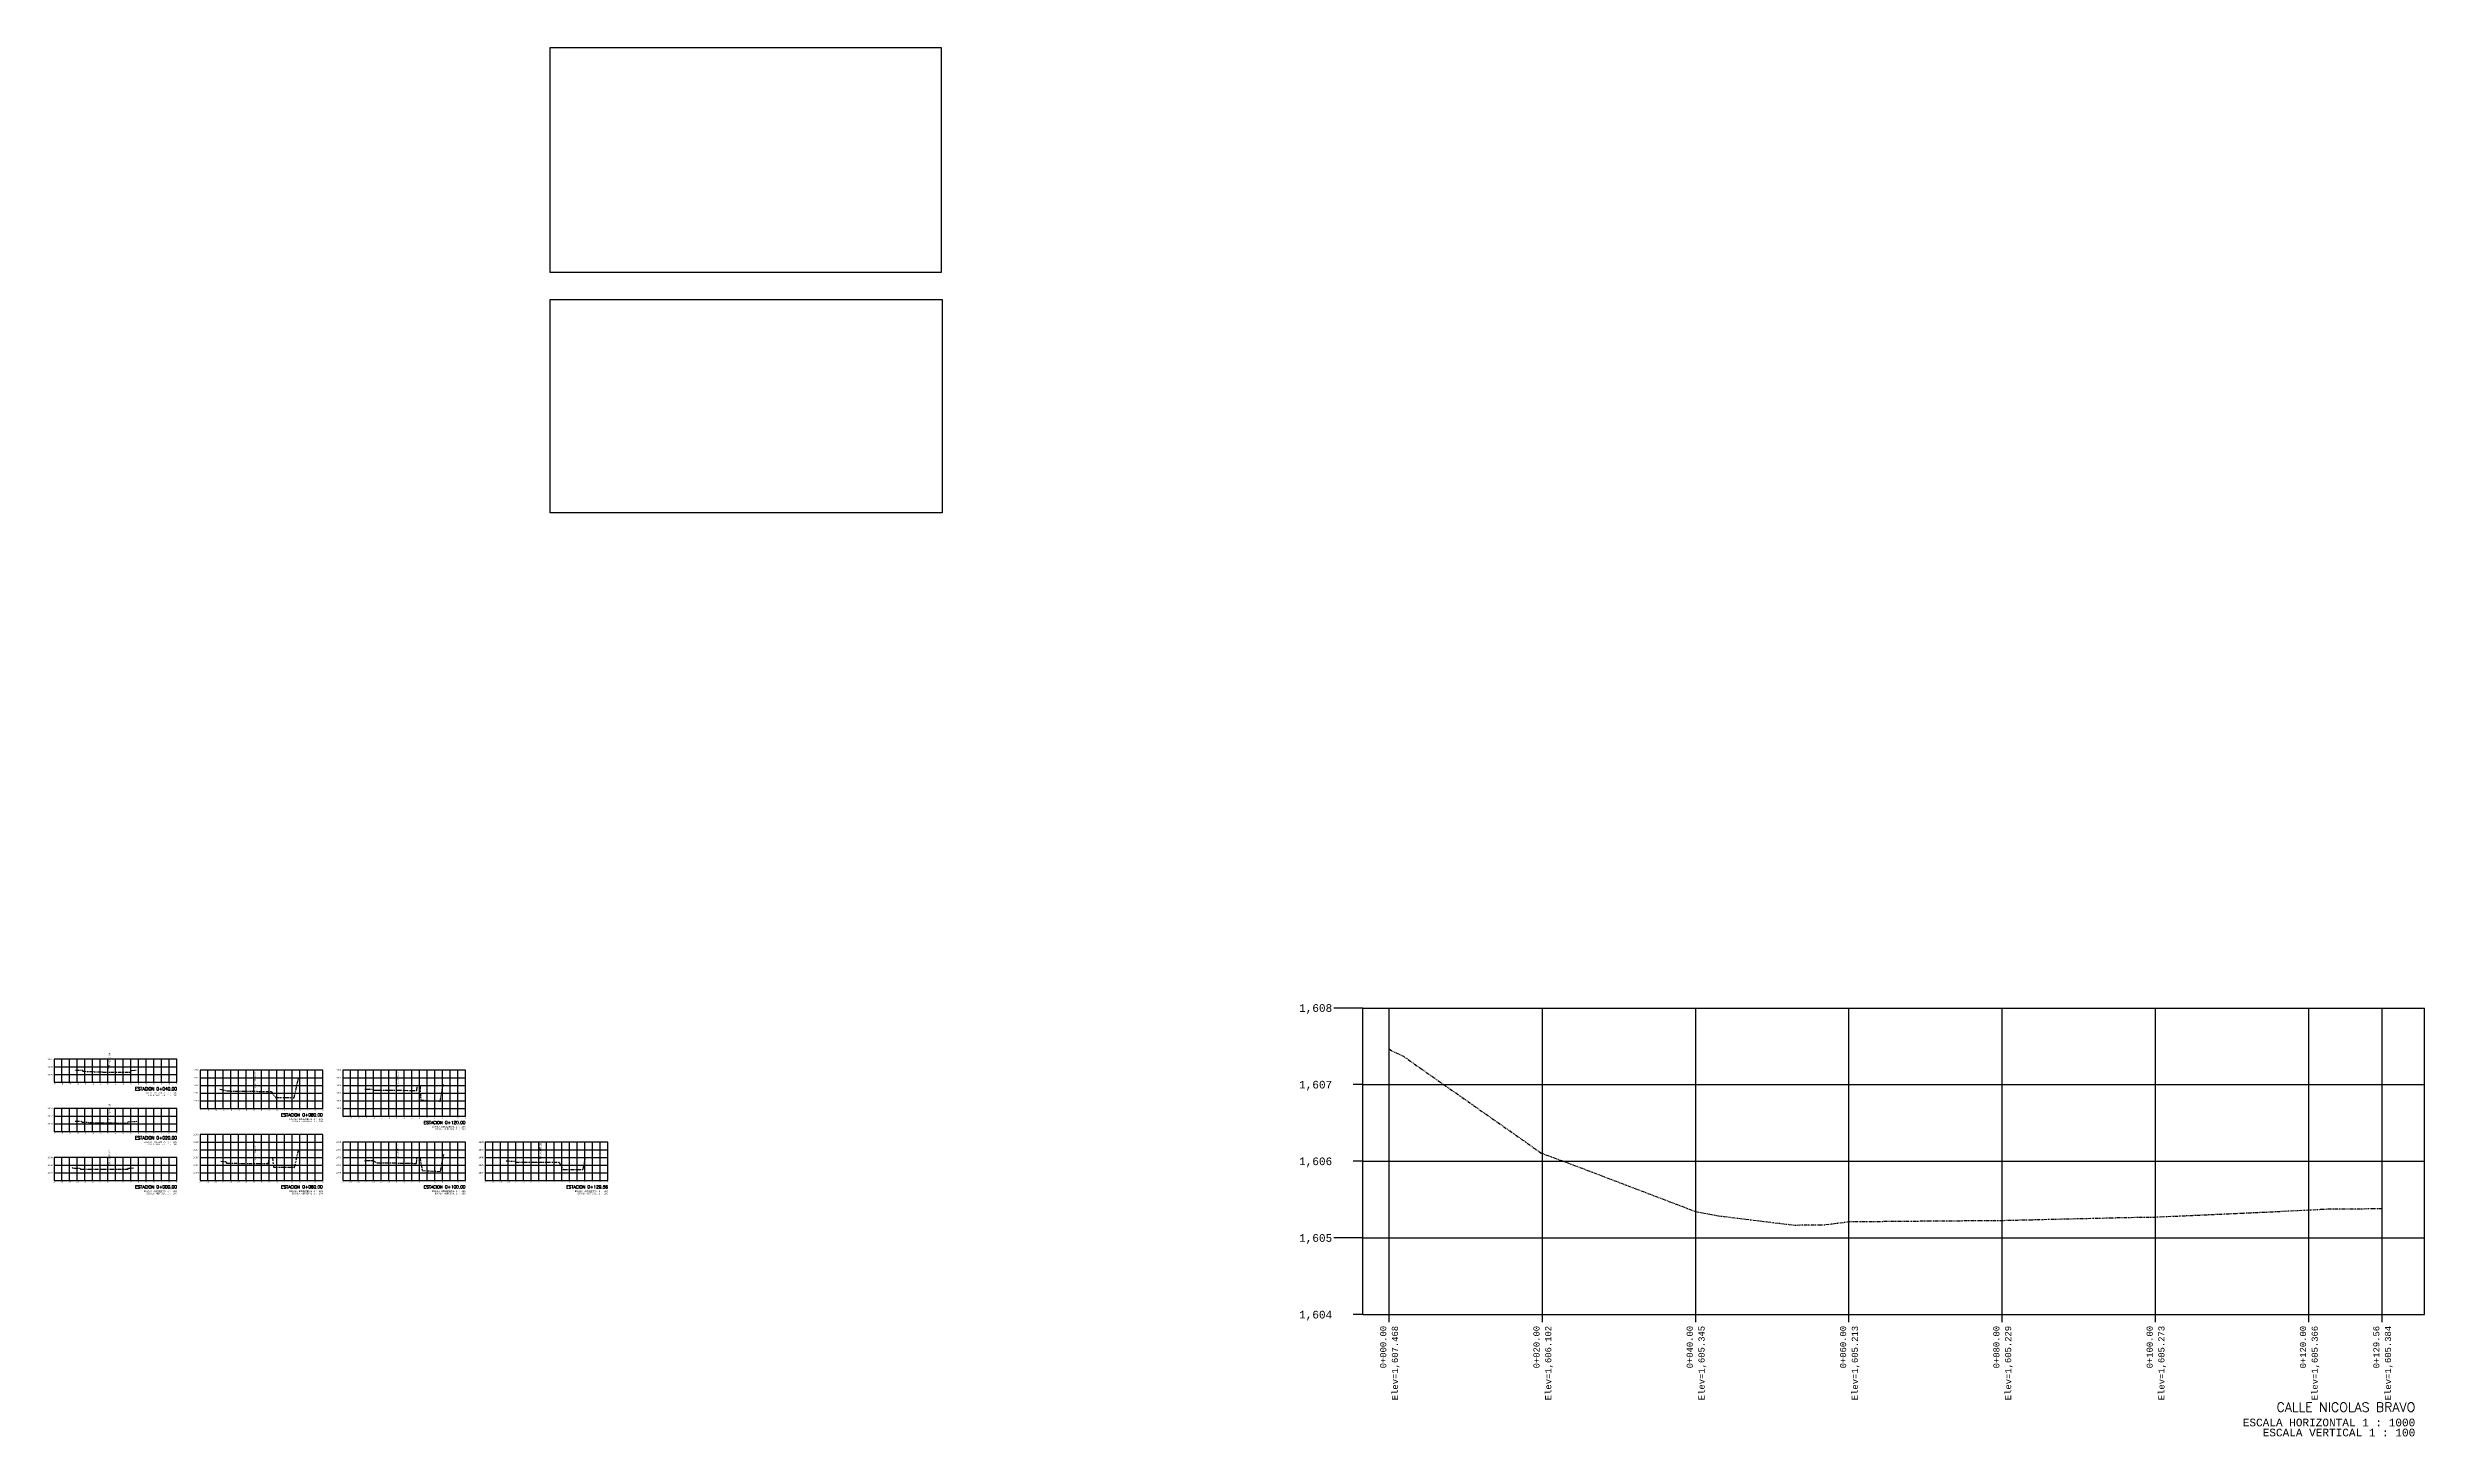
# Model space of a CAD drawing. Extents: x 661203 to 661848, y 2264651 to 2264858.
# Drawn here: x 661537.8 to 661847.9, y 2264676.8 to 2264858 of the extents above; entities that cross this region are included whole.
import ezdxf
from ezdxf.enums import TextEntityAlignment as Align

# ---------------------------------------------------------------- set-up
doc = ezdxf.new("R2010")
doc.units = 0
doc.linetypes.add('CENTRO1', pattern=[0.44, 0.2, -0.08, 0.08, -0.08])
doc.linetypes.add('SECCION1', pattern=[0.895, 0.45, -0.095, 0.08, -0.095, 0.08, -0.095])
for name, color, linetype in [('CVL_LIN_CL', 6, 'CENTRO1'), ('CVL_PERF', 2, 'SECCION1'), ('CVL_PERF_CUAD', 1, 'Continuous'), ('CVL_PERF_RET', 8, 'Continuous'), ('CVL_PERF_TX', 2, 'Continuous'), ('CVL_RET', 8, 'Continuous'), ('CVL_SECT', 2, 'SECCION1'), ('CVL_SECT_CUAD', 1, 'Continuous'), ('CVL_TX_SECT', 2, 'Continuous'), ('IMAGEN', 7, 'Continuous')]:
    doc.layers.add(name, color=color, linetype=linetype)
doc.styles.add('HUECA1', font='hueca1.shx')
doc.styles.add('MONOTXT4', font='monotxt4.shx')
picture_1 = doc.add_image_def('image1.jpg', size_in_pixel=(1304, 822))
picture_2 = doc.add_image_def('image2.jpg', size_in_pixel=(1680, 914))

msp = doc.modelspace()

# ---------------------------------------------------------------- linework, layer by layer
at = {"layer": 'CVL_LIN_CL', "color": 6, "linetype": 'CENTRO1'}
for p, q in [((661545.64, 2264725.05), (661545.64, 2264725.05)), ((661564.67, 2264721.65), (661564.67, 2264723.65)), ((661583.28, 2264720.65), (661583.28, 2264723.65)), ((661545.64, 2264718.65), (661545.64, 2264718.65)), ((661564.67, 2264712.25), (661564.67, 2264715.25)), ((661545.64, 2264712.25), (661545.64, 2264712.25)), ((661583.28, 2264712.25), (661583.28, 2264714.25)), ((661601.88, 2264712.25), (661601.88, 2264714.25))]:
    msp.add_line(p, q, dxfattribs=at)
at = {"layer": 'CVL_PERF', "color": 3, "linetype": 'SECCION1', "flags": 128}
msp.add_lwpolyline([(661712.79, 2264727.42), (661713.18, 2264727.16), (661714.66, 2264726.44), (661727.94, 2264717.13), (661732.65, 2264713.81), (661737.37, 2264712.06), (661752.75, 2264706.2), (661755.77, 2264705.63), (661762.93, 2264704.75), (661765.58, 2264704.43), (661769.52, 2264704.45), (661772.75, 2264704.87), (661784.7, 2264704.98), (661792.64, 2264705.03), (661808.91, 2264705.42), (661808.91, 2264705.42), (661812.71, 2264705.47), (661812.71, 2264705.47), (661827.81, 2264706.15), (661835.25, 2264706.53), (661842.35, 2264706.58)], dxfattribs=at)
at = {"layer": 'CVL_PERF_CUAD', "color": 7, "linetype": 'Continuous'}
for p, q in [((661709.35, 2264732.74), (661705.6, 2264732.74)), ((661709.35, 2264702.74), (661705.6, 2264702.74))]:
    msp.add_line(p, q, dxfattribs=at)
at = {"layer": 'CVL_PERF_CUAD', "color": 1, "linetype": 'Continuous'}
for p, q in [((661709.35, 2264692.74), (661709.35, 2264732.74)), ((661709.35, 2264732.74), (661847.87, 2264732.74)), ((661847.87, 2264692.74), (661847.87, 2264732.74)), ((661709.35, 2264692.74), (661847.87, 2264692.74))]:
    msp.add_line(p, q, dxfattribs=at)
at = {"layer": 'CVL_PERF_CUAD', "color": 8, "linetype": 'Continuous'}
for p, q in [((661709.35, 2264722.74), (661708.1, 2264722.74)), ((661709.35, 2264712.74), (661708.1, 2264712.74)), ((661709.35, 2264692.74), (661708.1, 2264692.74))]:
    msp.add_line(p, q, dxfattribs=at)
at = {"layer": 'CVL_PERF_RET', "color": 8, "linetype": 'Continuous'}
for p, q in [((661712.79, 2264692.74), (661712.79, 2264732.74)), ((661732.79, 2264692.74), (661732.79, 2264732.74)), ((661752.79, 2264692.74), (661752.79, 2264732.74)), ((661772.79, 2264692.74), (661772.79, 2264732.74)), ((661792.79, 2264692.74), (661792.79, 2264732.74)), ((661812.79, 2264692.74), (661812.79, 2264732.74)), ((661832.79, 2264692.74), (661832.79, 2264732.74)), ((661842.35, 2264692.74), (661842.35, 2264732.74)), ((661709.35, 2264722.74), (661847.87, 2264722.74)), ((661709.35, 2264712.74), (661847.87, 2264712.74)), ((661709.35, 2264702.74), (661847.87, 2264702.74)), ((661712.79, 2264691.74), (661712.79, 2264692.74)), ((661732.79, 2264691.74), (661732.79, 2264692.74)), ((661752.79, 2264691.74), (661752.79, 2264692.74)), ((661772.79, 2264691.74), (661772.79, 2264692.74)), ((661792.79, 2264691.74), (661792.79, 2264692.74)), ((661812.79, 2264691.74), (661812.79, 2264692.74)), ((661832.79, 2264691.74), (661832.79, 2264692.74)), ((661842.35, 2264691.74), (661842.35, 2264692.74))]:
    msp.add_line(p, q, dxfattribs=at)
at = {"layer": 'CVL_RET', "color": 8, "linetype": 'Continuous'}
for p, q in [((661538.64, 2264725.05), (661554.64, 2264725.05)), ((661538.64, 2264724.05), (661554.64, 2264724.05)), ((661539.64, 2264723.05), (661539.64, 2264726.05)), ((661540.64, 2264723.05), (661540.64, 2264726.05)), ((661541.64, 2264723.05), (661541.64, 2264726.05)), ((661542.64, 2264723.05), (661542.64, 2264726.05)), ((661543.64, 2264723.05), (661543.64, 2264726.05)), ((661544.64, 2264723.05), (661544.64, 2264726.05)), ((661545.64, 2264723.05), (661545.64, 2264726.05)), ((661546.64, 2264723.05), (661546.64, 2264726.05)), ((661547.64, 2264723.05), (661547.64, 2264726.05)), ((661548.64, 2264723.05), (661548.64, 2264726.05)), ((661549.64, 2264723.05), (661549.64, 2264726.05)), ((661550.64, 2264723.05), (661550.64, 2264726.05)), ((661551.64, 2264723.05), (661551.64, 2264726.05)), ((661552.64, 2264723.05), (661552.64, 2264726.05)), ((661553.64, 2264723.05), (661553.64, 2264726.05)), ((661558.67, 2264719.65), (661558.67, 2264724.65)), ((661559.67, 2264719.65), (661559.67, 2264724.65)), ((661560.67, 2264719.65), (661560.67, 2264724.65)), ((661561.67, 2264719.65), (661561.67, 2264724.65)), ((661562.67, 2264719.65), (661562.67, 2264724.65)), ((661563.67, 2264719.65), (661563.67, 2264724.65)), ((661564.67, 2264719.65), (661564.67, 2264724.65)), ((661565.67, 2264719.65), (661565.67, 2264724.65)), ((661566.67, 2264719.65), (661566.67, 2264724.65)), ((661567.67, 2264719.65), (661567.67, 2264724.65)), ((661568.67, 2264719.65), (661568.67, 2264724.65)), ((661569.67, 2264719.65), (661569.67, 2264724.65)), ((661570.67, 2264719.65), (661570.67, 2264724.65)), ((661571.67, 2264719.65), (661571.67, 2264724.65)), ((661572.67, 2264719.65), (661572.67, 2264724.65)), ((661577.28, 2264718.65), (661577.28, 2264724.65)), ((661578.28, 2264718.65), (661578.28, 2264724.65)), ((661579.28, 2264718.65), (661579.28, 2264724.65)), ((661580.28, 2264718.65), (661580.28, 2264724.65)), ((661581.28, 2264718.65), (661581.28, 2264724.65)), ((661582.28, 2264718.65), (661582.28, 2264724.65)), ((661583.28, 2264718.65), (661583.28, 2264724.65)), ((661584.28, 2264718.65), (661584.28, 2264724.65)), ((661585.28, 2264718.65), (661585.28, 2264724.65)), ((661586.28, 2264718.65), (661586.28, 2264724.65)), ((661587.28, 2264718.65), (661587.28, 2264724.65)), ((661588.28, 2264718.65), (661588.28, 2264724.65)), ((661589.28, 2264718.65), (661589.28, 2264724.65)), ((661590.28, 2264718.65), (661590.28, 2264724.65)), ((661591.28, 2264718.65), (661591.28, 2264724.65)), ((661557.67, 2264723.65), (661573.67, 2264723.65)), ((661557.67, 2264722.65), (661573.67, 2264722.65)), ((661557.67, 2264721.65), (661573.67, 2264721.65)), ((661576.28, 2264723.65), (661592.28, 2264723.65)), ((661576.28, 2264722.65), (661592.28, 2264722.65)), ((661576.28, 2264721.65), (661592.28, 2264721.65)), ((661538.64, 2264718.65), (661554.64, 2264718.65)), ((661539.64, 2264716.65), (661539.64, 2264719.65)), ((661540.64, 2264716.65), (661540.64, 2264719.65)), ((661541.64, 2264716.65), (661541.64, 2264719.65)), ((661542.64, 2264716.65), (661542.64, 2264719.65)), ((661543.64, 2264716.65), (661543.64, 2264719.65)), ((661544.64, 2264716.65), (661544.64, 2264719.65)), ((661545.64, 2264716.65), (661545.64, 2264719.65)), ((661546.64, 2264716.65), (661546.64, 2264719.65)), ((661547.64, 2264716.65), (661547.64, 2264719.65)), ((661548.64, 2264716.65), (661548.64, 2264719.65)), ((661549.64, 2264716.65), (661549.64, 2264719.65)), ((661550.64, 2264716.65), (661550.64, 2264719.65)), ((661551.64, 2264716.65), (661551.64, 2264719.65)), ((661552.64, 2264716.65), (661552.64, 2264719.65)), ((661553.64, 2264716.65), (661553.64, 2264719.65)), ((661557.67, 2264720.65), (661573.67, 2264720.65)), ((661576.28, 2264720.65), (661592.28, 2264720.65)), ((661576.28, 2264719.65), (661592.28, 2264719.65)), ((661538.64, 2264717.65), (661554.64, 2264717.65)), ((661557.67, 2264715.25), (661573.67, 2264715.25)), ((661558.67, 2264710.25), (661558.67, 2264716.25)), ((661559.67, 2264710.25), (661559.67, 2264716.25)), ((661560.67, 2264710.25), (661560.67, 2264716.25)), ((661561.67, 2264710.25), (661561.67, 2264716.25)), ((661562.67, 2264710.25), (661562.67, 2264716.25)), ((661563.67, 2264710.25), (661563.67, 2264716.25)), ((661564.67, 2264710.25), (661564.67, 2264716.25)), ((661565.67, 2264710.25), (661565.67, 2264716.25)), ((661566.67, 2264710.25), (661566.67, 2264716.25)), ((661567.67, 2264710.25), (661567.67, 2264716.25)), ((661568.67, 2264710.25), (661568.67, 2264716.25)), ((661569.67, 2264710.25), (661569.67, 2264716.25)), ((661570.67, 2264710.25), (661570.67, 2264716.25)), ((661571.67, 2264710.25), (661571.67, 2264716.25)), ((661572.67, 2264710.25), (661572.67, 2264716.25)), ((661577.28, 2264710.25), (661577.28, 2264715.25)), ((661578.28, 2264710.25), (661578.28, 2264715.25)), ((661579.28, 2264710.25), (661579.28, 2264715.25)), ((661580.28, 2264710.25), (661580.28, 2264715.25)), ((661581.28, 2264710.25), (661581.28, 2264715.25)), ((661582.28, 2264710.25), (661582.28, 2264715.25)), ((661583.28, 2264710.25), (661583.28, 2264715.25)), ((661584.28, 2264710.25), (661584.28, 2264715.25)), ((661585.28, 2264710.25), (661585.28, 2264715.25)), ((661586.28, 2264710.25), (661586.28, 2264715.25)), ((661587.28, 2264710.25), (661587.28, 2264715.25)), ((661588.28, 2264710.25), (661588.28, 2264715.25)), ((661589.28, 2264710.25), (661589.28, 2264715.25)), ((661590.28, 2264710.25), (661590.28, 2264715.25)), ((661591.28, 2264710.25), (661591.28, 2264715.25)), ((661595.88, 2264710.25), (661595.88, 2264715.25)), ((661596.88, 2264710.25), (661596.88, 2264715.25)), ((661597.88, 2264710.25), (661597.88, 2264715.25)), ((661598.88, 2264710.25), (661598.88, 2264715.25)), ((661599.88, 2264710.25), (661599.88, 2264715.25)), ((661600.88, 2264710.25), (661600.88, 2264715.25)), ((661601.88, 2264710.25), (661601.88, 2264715.25)), ((661602.88, 2264710.25), (661602.88, 2264715.25)), ((661603.88, 2264710.25), (661603.88, 2264715.25)), ((661604.88, 2264710.25), (661604.88, 2264715.25)), ((661605.88, 2264710.25), (661605.88, 2264715.25)), ((661606.88, 2264710.25), (661606.88, 2264715.25)), ((661607.88, 2264710.25), (661607.88, 2264715.25)), ((661608.88, 2264710.25), (661608.88, 2264715.25)), ((661609.88, 2264710.25), (661609.88, 2264715.25)), ((661538.64, 2264712.25), (661554.64, 2264712.25)), ((661539.64, 2264710.25), (661539.64, 2264713.25)), ((661540.64, 2264710.25), (661540.64, 2264713.25)), ((661541.64, 2264710.25), (661541.64, 2264713.25)), ((661542.64, 2264710.25), (661542.64, 2264713.25)), ((661543.64, 2264710.25), (661543.64, 2264713.25)), ((661544.64, 2264710.25), (661544.64, 2264713.25)), ((661545.64, 2264710.25), (661545.64, 2264713.25)), ((661546.64, 2264710.25), (661546.64, 2264713.25)), ((661547.64, 2264710.25), (661547.64, 2264713.25)), ((661548.64, 2264710.25), (661548.64, 2264713.25)), ((661549.64, 2264710.25), (661549.64, 2264713.25)), ((661550.64, 2264710.25), (661550.64, 2264713.25)), ((661551.64, 2264710.25), (661551.64, 2264713.25)), ((661552.64, 2264710.25), (661552.64, 2264713.25)), ((661553.64, 2264710.25), (661553.64, 2264713.25)), ((661557.67, 2264714.25), (661573.67, 2264714.25)), ((661557.67, 2264713.25), (661573.67, 2264713.25)), ((661557.67, 2264712.25), (661573.67, 2264712.25)), ((661576.28, 2264714.25), (661592.28, 2264714.25)), ((661576.28, 2264713.25), (661592.28, 2264713.25)), ((661576.28, 2264712.25), (661592.28, 2264712.25)), ((661594.88, 2264714.25), (661610.88, 2264714.25)), ((661594.88, 2264713.25), (661610.88, 2264713.25)), ((661594.88, 2264712.25), (661610.88, 2264712.25)), ((661538.64, 2264711.25), (661554.64, 2264711.25)), ((661557.67, 2264711.25), (661573.67, 2264711.25)), ((661576.28, 2264711.25), (661592.28, 2264711.25)), ((661594.88, 2264711.25), (661610.88, 2264711.25))]:
    msp.add_line(p, q, dxfattribs=at)
at = {"layer": 'CVL_SECT', "color": 3, "linetype": 'SECCION1'}
for points in [[(661541.43, 2264724.65), (661542.29, 2264724.65), (661542.37, 2264724.49), (661542.37, 2264724.49), (661544.99, 2264724.39), (661545.02, 2264724.39), (661548.59, 2264724.39), (661548.67, 2264724.58), (661548.68, 2264724.6), (661548.69, 2264724.6), (661549.3, 2264724.63), (661549.32, 2264724.62)], [(661560.24, 2264722.17), (661561.21, 2264721.92), (661561.22, 2264721.92), (661561.22, 2264721.92), (661563.42, 2264721.89), (661566.93, 2264721.85), (661567.52, 2264721.08), (661567.54, 2264721.07), (661567.54, 2264721.07), (661567.54, 2264721.08), (661568.84, 2264721.05), (661569.93, 2264721.04), (661570.5, 2264723.55), (661570.5, 2264723.56)], [(661579.18, 2264722.17), (661579.39, 2264722.16), (661580.2, 2264722.13), (661580.3, 2264722.02), (661580.3, 2264722.02), (661580.3, 2264722.02), (661580.79, 2264722.02), (661582.41, 2264722.03), (661582.42, 2264722.03), (661582.44, 2264722.03), (661582.44, 2264722.03), (661582.44, 2264722.03), (661582.44, 2264722.03), (661582.44, 2264722.02), (661585.93, 2264721.99), (661586.02, 2264722.64), (661586.36, 2264722.64), (661586.45, 2264720.74), (661586.47, 2264720.74), (661588.98, 2264720.57), (661589.38, 2264722.77), (661589.38, 2264722.81)], [(661541.39, 2264717.98), (661541.39, 2264717.98), (661542.16, 2264717.97), (661542.16, 2264717.97), (661542.27, 2264717.86), (661544.73, 2264717.75), (661544.74, 2264717.75), (661544.76, 2264717.75), (661548.24, 2264717.73), (661548.28, 2264717.89), (661548.29, 2264717.9), (661548.29, 2264717.9), (661549.42, 2264717.96)], [(661540.98, 2264711.92), (661541.04, 2264711.88), (661541.27, 2264711.86), (661542, 2264711.85), (661542.08, 2264711.72), (661544.66, 2264711.71), (661545, 2264711.71), (661548.23, 2264711.73), (661548.31, 2264711.83), (661548.33, 2264711.84), (661548.61, 2264711.85), (661548.96, 2264711.88)], [(661560.37, 2264712.74), (661560.91, 2264712.72), (661561, 2264712.71), (661561.01, 2264712.71), (661561.1, 2264712.52), (661563.07, 2264712.47), (661565.28, 2264712.46), (661566.53, 2264712.44), (661566.57, 2264712.58), (661566.76, 2264713.24), (661567.11, 2264713.24), (661567.25, 2264711.96), (661569.92, 2264711.96), (661569.94, 2264711.94), (661569.98, 2264711.94), (661569.99, 2264711.99), (661570.53, 2264714.26)], [(661579.1, 2264712.82), (661579.44, 2264712.83), (661579.99, 2264712.83), (661580.2, 2264712.86), (661580.77, 2264712.56), (661580.77, 2264712.56), (661580.77, 2264712.56), (661582.74, 2264712.53), (661584.57, 2264712.5), (661585.84, 2264712.47), (661585.88, 2264712.49), (661585.96, 2264713.22), (661585.97, 2264713.22), (661586.35, 2264713.22), (661586.64, 2264711.54), (661589.02, 2264711.43), (661589.43, 2264713.55), (661589.45, 2264713.6), (661589.45, 2264713.61), (661589.45, 2264713.61)], [(661597.6, 2264712.81), (661597.72, 2264712.8), (661598.73, 2264712.75), (661598.74, 2264712.75), (661598.9, 2264712.65), (661601.22, 2264712.63), (661601.23, 2264712.63), (661601.23, 2264712.63), (661601.88, 2264712.63), (661604.49, 2264712.63), (661604.5, 2264712.6), (661605.05, 2264711.66), (661607.66, 2264711.69)], [(661607.66, 2264711.69), (661607.66, 2264711.69), (661607.96, 2264713.27)]]:
    msp.add_lwpolyline(points, dxfattribs=at)
at = {"layer": 'CVL_SECT_CUAD', "color": 8, "linetype": 'Continuous'}
for p, q in [((661554.64, 2264726.05), (661538.64, 2264726.05)), ((661538.64, 2264726.05), (661538.64, 2264723.05)), ((661554.64, 2264723.05), (661554.64, 2264726.05)), ((661573.67, 2264724.65), (661557.67, 2264724.65)), ((661557.67, 2264724.65), (661557.67, 2264719.65)), ((661573.67, 2264719.65), (661573.67, 2264724.65)), ((661592.28, 2264724.65), (661576.28, 2264724.65)), ((661576.28, 2264724.65), (661576.28, 2264718.65)), ((661592.28, 2264718.65), (661592.28, 2264724.65)), ((661538.64, 2264723.05), (661554.64, 2264723.05)), ((661554.64, 2264719.65), (661538.64, 2264719.65)), ((661538.64, 2264719.65), (661538.64, 2264716.65)), ((661554.64, 2264716.65), (661554.64, 2264719.65)), ((661557.67, 2264719.65), (661573.67, 2264719.65)), ((661576.28, 2264718.65), (661592.28, 2264718.65)), ((661538.64, 2264716.65), (661554.64, 2264716.65)), ((661573.67, 2264716.25), (661557.67, 2264716.25)), ((661557.67, 2264716.25), (661557.67, 2264710.25)), ((661573.67, 2264710.25), (661573.67, 2264716.25)), ((661592.28, 2264715.25), (661576.28, 2264715.25)), ((661576.28, 2264715.25), (661576.28, 2264710.25)), ((661592.28, 2264710.25), (661592.28, 2264715.25)), ((661610.88, 2264715.25), (661594.88, 2264715.25)), ((661594.88, 2264715.25), (661594.88, 2264710.25)), ((661610.88, 2264710.25), (661610.88, 2264715.25)), ((661554.64, 2264713.25), (661538.64, 2264713.25)), ((661538.64, 2264713.25), (661538.64, 2264710.25)), ((661554.64, 2264710.25), (661554.64, 2264713.25)), ((661538.64, 2264710.25), (661554.64, 2264710.25)), ((661557.67, 2264710.25), (661573.67, 2264710.25)), ((661576.28, 2264710.25), (661592.28, 2264710.25)), ((661594.88, 2264710.25), (661610.88, 2264710.25))]:
    msp.add_line(p, q, dxfattribs=at)

# ---------------------------------------------------------------- texts
at = {"layer": 'CVL_PERF_TX', "color": 7, "style": 'MONOTXT4'}
for s, p in [('1,608', (661705.37, 2264732.74)), ('1,607', (661705.37, 2264722.74)), ('1,606', (661705.37, 2264712.74)), ('1,605', (661705.37, 2264702.74)), ('1,604', (661705.37, 2264692.74))]:
    msp.add_text(s, height=1, dxfattribs=at).set_placement(p, align=Align.MIDDLE_RIGHT)
for s, p in [('0+000.00', (661712.02, 2264691.27)), ('Elev=1,607.468', (661713.55, 2264691.27)), ('0+020.00', (661732.02, 2264691.27)), ('Elev=1,606.102', (661733.55, 2264691.27)), ('0+040.00', (661752.02, 2264691.27)), ('Elev=1,605.345', (661753.55, 2264691.27)), ('0+060.00', (661772.02, 2264691.27)), ('Elev=1,605.213', (661773.55, 2264691.27)), ('0+080.00', (661792.02, 2264691.27)), ('Elev=1,605.229', (661793.55, 2264691.27)), ('0+100.00', (661812.02, 2264691.27)), ('Elev=1,605.273', (661813.55, 2264691.27)), ('0+120.00', (661832.02, 2264691.27)), ('Elev=1,605.366', (661833.55, 2264691.27)), ('0+129.56', (661841.59, 2264691.27)), ('Elev=1,605.384', (661843.11, 2264691.27))]:
    msp.add_text(s, height=0.8, rotation=90, dxfattribs=at).set_placement(p, align=Align.MIDDLE_RIGHT)
at = {"layer": 'CVL_PERF_TX', "color": 7}
for s, height, style, p in [('CALLE NICOLAS BRAVO', 1.2, 'HUECA1', (661846.67, 2264681.27)), ('ESCALA HORIZONTAL 1 : 1000', 1, 'MONOTXT4', (661846.67, 2264679.17)), ('ESCALA VERTICAL 1 : 100', 1, 'MONOTXT4', (661846.67, 2264677.86))]:
    msp.add_text(s, height=height, dxfattribs=dict(at, style=style)).set_placement(p, align=Align.TOP_RIGHT)
at = {"layer": 'CVL_TX_SECT', "color": 7}
for s, height, style, p in [('1607', 0.2, 'MONOTXT4', (661538.44, 2264726.05)), ('1606', 0.2, 'MONOTXT4', (661538.44, 2264725.05)), ('1605', 0.2, 'MONOTXT4', (661538.44, 2264724.05)), ('1608', 0.2, 'MONOTXT4', (661557.47, 2264724.65)), ('1608', 0.2, 'MONOTXT4', (661576.08, 2264724.65)), ('ESTACION 0+040.00', 0.4, 'HUECA1', (661554.64, 2264722.2)), ('ESCALA HORIZONTAL 1 : 100', 0.2, 'MONOTXT4', (661554.64, 2264721.65)), ('ESCALA VERTICAL 1 : 100', 0.2, 'MONOTXT4', (661554.64, 2264721.35)), ('1607', 0.2, 'MONOTXT4', (661557.47, 2264723.65)), ('1606', 0.2, 'MONOTXT4', (661557.47, 2264722.65)), ('1605', 0.2, 'MONOTXT4', (661557.47, 2264721.65)), ('1607', 0.2, 'MONOTXT4', (661576.08, 2264723.65)), ('1606', 0.2, 'MONOTXT4', (661576.08, 2264722.65)), ('1605', 0.2, 'MONOTXT4', (661576.08, 2264721.65)), ('1608', 0.2, 'MONOTXT4', (661538.44, 2264719.65)), ('1607', 0.2, 'MONOTXT4', (661538.44, 2264718.65)), ('1604', 0.2, 'MONOTXT4', (661557.47, 2264720.65)), ('ESTACION 0+080.00', 0.4, 'HUECA1', (661573.67, 2264718.8)), ('ESCALA HORIZONTAL 1 : 100', 0.2, 'MONOTXT4', (661573.67, 2264718.25)), ('ESCALA VERTICAL 1 : 100', 0.2, 'MONOTXT4', (661573.67, 2264717.95)), ('1604', 0.2, 'MONOTXT4', (661576.08, 2264720.65)), ('1603', 0.2, 'MONOTXT4', (661576.08, 2264719.65)), ('ESTACION 0+120.00', 0.4, 'HUECA1', (661592.28, 2264717.8)), ('1606', 0.2, 'MONOTXT4', (661538.44, 2264717.65)), ('ESTACION 0+020.00', 0.4, 'HUECA1', (661554.64, 2264715.8)), ('ESCALA HORIZONTAL 1 : 100', 0.2, 'MONOTXT4', (661554.64, 2264715.25)), ('ESCALA VERTICAL 1 : 100', 0.2, 'MONOTXT4', (661554.64, 2264714.95)), ('1609', 0.2, 'MONOTXT4', (661557.47, 2264716.25)), ('1608', 0.2, 'MONOTXT4', (661557.47, 2264715.25)), ('1608', 0.2, 'MONOTXT4', (661576.08, 2264715.25)), ('ESCALA HORIZONTAL 1 : 100', 0.2, 'MONOTXT4', (661592.28, 2264717.25)), ('ESCALA VERTICAL 1 : 100', 0.2, 'MONOTXT4', (661592.28, 2264716.95)), ('1608', 0.2, 'MONOTXT4', (661594.68, 2264715.25)), ('1609', 0.2, 'MONOTXT4', (661538.44, 2264713.25)), ('1608', 0.2, 'MONOTXT4', (661538.44, 2264712.25)), ('1607', 0.2, 'MONOTXT4', (661557.47, 2264714.25)), ('1606', 0.2, 'MONOTXT4', (661557.47, 2264713.25)), ('1605', 0.2, 'MONOTXT4', (661557.47, 2264712.25)), ('1607', 0.2, 'MONOTXT4', (661576.08, 2264714.25)), ('1606', 0.2, 'MONOTXT4', (661576.08, 2264713.25)), ('1605', 0.2, 'MONOTXT4', (661576.08, 2264712.25)), ('1607', 0.2, 'MONOTXT4', (661594.68, 2264714.25)), ('1606', 0.2, 'MONOTXT4', (661594.68, 2264713.25)), ('1605', 0.2, 'MONOTXT4', (661594.68, 2264712.25)), ('1607', 0.2, 'MONOTXT4', (661538.44, 2264711.25)), ('ESTACION 0+000.00', 0.4, 'HUECA1', (661554.64, 2264709.4)), ('ESCALA HORIZONTAL 1 : 100', 0.2, 'MONOTXT4', (661554.64, 2264708.85)), ('ESCALA VERTICAL 1 : 100', 0.2, 'MONOTXT4', (661554.64, 2264708.55)), ('1604', 0.2, 'MONOTXT4', (661557.47, 2264711.25)), ('ESTACION 0+060.00', 0.4, 'HUECA1', (661573.67, 2264709.4)), ('ESCALA HORIZONTAL 1 : 100', 0.2, 'MONOTXT4', (661573.67, 2264708.85)), ('ESCALA VERTICAL 1 : 100', 0.2, 'MONOTXT4', (661573.67, 2264708.55)), ('1604', 0.2, 'MONOTXT4', (661576.08, 2264711.25)), ('ESTACION 0+100.00', 0.4, 'HUECA1', (661592.28, 2264709.4)), ('ESCALA HORIZONTAL 1 : 100', 0.2, 'MONOTXT4', (661592.28, 2264708.85)), ('ESCALA VERTICAL 1 : 100', 0.2, 'MONOTXT4', (661592.28, 2264708.55)), ('1604', 0.2, 'MONOTXT4', (661594.68, 2264711.25)), ('ESTACION 0+129.56', 0.4, 'HUECA1', (661610.88, 2264709.4)), ('ESCALA HORIZONTAL 1 : 100', 0.2, 'MONOTXT4', (661610.88, 2264708.85)), ('ESCALA VERTICAL 1 : 100', 0.2, 'MONOTXT4', (661610.88, 2264708.55))]:
    msp.add_text(s, height=height, dxfattribs=dict(at, style=style)).set_placement(p, align=Align.MIDDLE_RIGHT)
at = {"layer": 'CVL_TX_SECT', "color": 7, "style": 'MONOTXT4'}
for s, height, p in [('C', 0.25, (661545.64, 2264725.35)), ('C', 0.25, (661564.67, 2264723.95)), ('C', 0.25, (661583.28, 2264723.95)), ('-7', 0.2, (661538.64, 2264722.85)), ('-6', 0.2, (661539.64, 2264722.85)), ('-5', 0.2, (661540.64, 2264722.85)), ('-4', 0.2, (661541.64, 2264722.85)), ('-3', 0.2, (661542.64, 2264722.85)), ('-2', 0.2, (661543.64, 2264722.85)), ('-1', 0.2, (661544.64, 2264722.85)), ('0', 0.2, (661545.64, 2264722.85)), ('1', 0.2, (661546.64, 2264722.85)), ('2', 0.2, (661547.64, 2264722.85)), ('3', 0.2, (661548.64, 2264722.85)), ('4', 0.2, (661549.64, 2264722.85)), ('5', 0.2, (661550.64, 2264722.85)), ('6', 0.2, (661551.64, 2264722.85)), ('7', 0.2, (661552.64, 2264722.85)), ('8', 0.2, (661553.64, 2264722.85)), ('9', 0.2, (661554.64, 2264722.85)), ('C', 0.25, (661545.64, 2264718.95)), ('-7', 0.2, (661557.67, 2264719.45)), ('-6', 0.2, (661558.67, 2264719.45)), ('-5', 0.2, (661559.67, 2264719.45)), ('-4', 0.2, (661560.67, 2264719.45)), ('-3', 0.2, (661561.67, 2264719.45)), ('-2', 0.2, (661562.67, 2264719.45)), ('-1', 0.2, (661563.67, 2264719.45)), ('0', 0.2, (661564.67, 2264719.45)), ('1', 0.2, (661565.67, 2264719.45)), ('2', 0.2, (661566.67, 2264719.45)), ('3', 0.2, (661567.67, 2264719.45)), ('4', 0.2, (661568.67, 2264719.45)), ('5', 0.2, (661569.67, 2264719.45)), ('6', 0.2, (661570.67, 2264719.45)), ('7', 0.2, (661571.67, 2264719.45)), ('8', 0.2, (661572.67, 2264719.45)), ('9', 0.2, (661573.67, 2264719.45)), ('-7', 0.2, (661576.28, 2264718.45)), ('-6', 0.2, (661577.28, 2264718.45)), ('-5', 0.2, (661578.28, 2264718.45)), ('-4', 0.2, (661579.28, 2264718.45)), ('-3', 0.2, (661580.28, 2264718.45)), ('-2', 0.2, (661581.28, 2264718.45)), ('-1', 0.2, (661582.28, 2264718.45)), ('0', 0.2, (661583.28, 2264718.45)), ('1', 0.2, (661584.28, 2264718.45)), ('2', 0.2, (661585.28, 2264718.45)), ('3', 0.2, (661586.28, 2264718.45)), ('4', 0.2, (661587.28, 2264718.45)), ('5', 0.2, (661588.28, 2264718.45)), ('6', 0.2, (661589.28, 2264718.45)), ('7', 0.2, (661590.28, 2264718.45)), ('8', 0.2, (661591.28, 2264718.45)), ('9', 0.2, (661592.28, 2264718.45)), ('-7', 0.2, (661538.64, 2264716.45)), ('-6', 0.2, (661539.64, 2264716.45)), ('-5', 0.2, (661540.64, 2264716.45)), ('-4', 0.2, (661541.64, 2264716.45)), ('-3', 0.2, (661542.64, 2264716.45)), ('-2', 0.2, (661543.64, 2264716.45)), ('-1', 0.2, (661544.64, 2264716.45)), ('0', 0.2, (661545.64, 2264716.45)), ('1', 0.2, (661546.64, 2264716.45)), ('2', 0.2, (661547.64, 2264716.45)), ('3', 0.2, (661548.64, 2264716.45)), ('4', 0.2, (661549.64, 2264716.45)), ('5', 0.2, (661550.64, 2264716.45)), ('6', 0.2, (661551.64, 2264716.45)), ('7', 0.2, (661552.64, 2264716.45)), ('8', 0.2, (661553.64, 2264716.45)), ('9', 0.2, (661554.64, 2264716.45)), ('C', 0.25, (661564.67, 2264715.55)), ('C', 0.25, (661545.64, 2264712.55)), ('C', 0.25, (661583.28, 2264714.55)), ('C', 0.25, (661601.88, 2264714.55)), ('-7', 0.2, (661538.64, 2264710.05)), ('-6', 0.2, (661539.64, 2264710.05)), ('-5', 0.2, (661540.64, 2264710.05)), ('-4', 0.2, (661541.64, 2264710.05)), ('-3', 0.2, (661542.64, 2264710.05)), ('-2', 0.2, (661543.64, 2264710.05)), ('-1', 0.2, (661544.64, 2264710.05)), ('0', 0.2, (661545.64, 2264710.05)), ('1', 0.2, (661546.64, 2264710.05)), ('2', 0.2, (661547.64, 2264710.05)), ('3', 0.2, (661548.64, 2264710.05)), ('4', 0.2, (661549.64, 2264710.05)), ('5', 0.2, (661550.64, 2264710.05)), ('6', 0.2, (661551.64, 2264710.05)), ('7', 0.2, (661552.64, 2264710.05)), ('8', 0.2, (661553.64, 2264710.05)), ('9', 0.2, (661554.64, 2264710.05)), ('-7', 0.2, (661557.67, 2264710.05)), ('-6', 0.2, (661558.67, 2264710.05)), ('-5', 0.2, (661559.67, 2264710.05)), ('-4', 0.2, (661560.67, 2264710.05)), ('-3', 0.2, (661561.67, 2264710.05)), ('-2', 0.2, (661562.67, 2264710.05)), ('-1', 0.2, (661563.67, 2264710.05)), ('0', 0.2, (661564.67, 2264710.05)), ('1', 0.2, (661565.67, 2264710.05)), ('2', 0.2, (661566.67, 2264710.05)), ('3', 0.2, (661567.67, 2264710.05)), ('4', 0.2, (661568.67, 2264710.05)), ('5', 0.2, (661569.67, 2264710.05)), ('6', 0.2, (661570.67, 2264710.05)), ('7', 0.2, (661571.67, 2264710.05)), ('8', 0.2, (661572.67, 2264710.05)), ('9', 0.2, (661573.67, 2264710.05)), ('-7', 0.2, (661576.28, 2264710.05)), ('-6', 0.2, (661577.28, 2264710.05)), ('-5', 0.2, (661578.28, 2264710.05)), ('-4', 0.2, (661579.28, 2264710.05)), ('-3', 0.2, (661580.28, 2264710.05)), ('-2', 0.2, (661581.28, 2264710.05)), ('-1', 0.2, (661582.28, 2264710.05)), ('0', 0.2, (661583.28, 2264710.05)), ('1', 0.2, (661584.28, 2264710.05)), ('2', 0.2, (661585.28, 2264710.05)), ('3', 0.2, (661586.28, 2264710.05)), ('4', 0.2, (661587.28, 2264710.05)), ('5', 0.2, (661588.28, 2264710.05)), ('6', 0.2, (661589.28, 2264710.05)), ('7', 0.2, (661590.28, 2264710.05)), ('8', 0.2, (661591.28, 2264710.05)), ('9', 0.2, (661592.28, 2264710.05)), ('-7', 0.2, (661594.88, 2264710.05)), ('-6', 0.2, (661595.88, 2264710.05)), ('-5', 0.2, (661596.88, 2264710.05)), ('-4', 0.2, (661597.88, 2264710.05)), ('-3', 0.2, (661598.88, 2264710.05)), ('-2', 0.2, (661599.88, 2264710.05)), ('-1', 0.2, (661600.88, 2264710.05)), ('0', 0.2, (661601.88, 2264710.05)), ('1', 0.2, (661602.88, 2264710.05)), ('2', 0.2, (661603.88, 2264710.05)), ('3', 0.2, (661604.88, 2264710.05)), ('4', 0.2, (661605.88, 2264710.05)), ('5', 0.2, (661606.88, 2264710.05)), ('6', 0.2, (661607.88, 2264710.05)), ('7', 0.2, (661608.88, 2264710.05)), ('8', 0.2, (661609.88, 2264710.05)), ('9', 0.2, (661610.88, 2264710.05))]:
    msp.add_text(s, height=height, dxfattribs=at).set_placement(p, align=Align.MIDDLE)
for p in [(661545.64, 2264725.25), (661564.67, 2264723.85), (661583.28, 2264723.85), (661545.64, 2264718.85), (661564.67, 2264715.45), (661545.64, 2264712.45), (661583.28, 2264714.45), (661601.88, 2264714.45)]:
    msp.add_text('L', height=0.25, dxfattribs=at).set_placement(p, align=Align.MIDDLE_LEFT)
for s, p in [('T.N.=1605.34', (661545.74, 2264724.79)), ('T.N.=1605.23', (661564.77, 2264722.28)), ('T.N.=1605.37', (661583.38, 2264722.41)), ('T.N.=1606.10', (661545.74, 2264718.15)), ('T.N.=1605.21', (661564.77, 2264712.86)), ('T.N.=1605.27', (661583.38, 2264712.92)), ('T.N.=1605.38', (661601.98, 2264713.03)), ('T.N.=1607.47', (661545.74, 2264712.11))]:
    msp.add_text(s, height=0.2, rotation=90, dxfattribs=at).set_placement(p, align=Align.TOP_LEFT)

# ---------------------------------------------------------------- pictures from other files: only their frames are drawn
at = {"layer": 'IMAGEN'}
image = msp.add_image(picture_1, insert=(661603.32, 2264828.7), size_in_units=(51.03, 29.34), dxfattribs=at)
image.dxf.flags = 7
image = msp.add_image(picture_2, insert=(661603.32, 2264797.33), size_in_units=(51.16, 27.83), dxfattribs=at)
image.dxf.flags = 7

doc.saveas('drawing.dxf')
